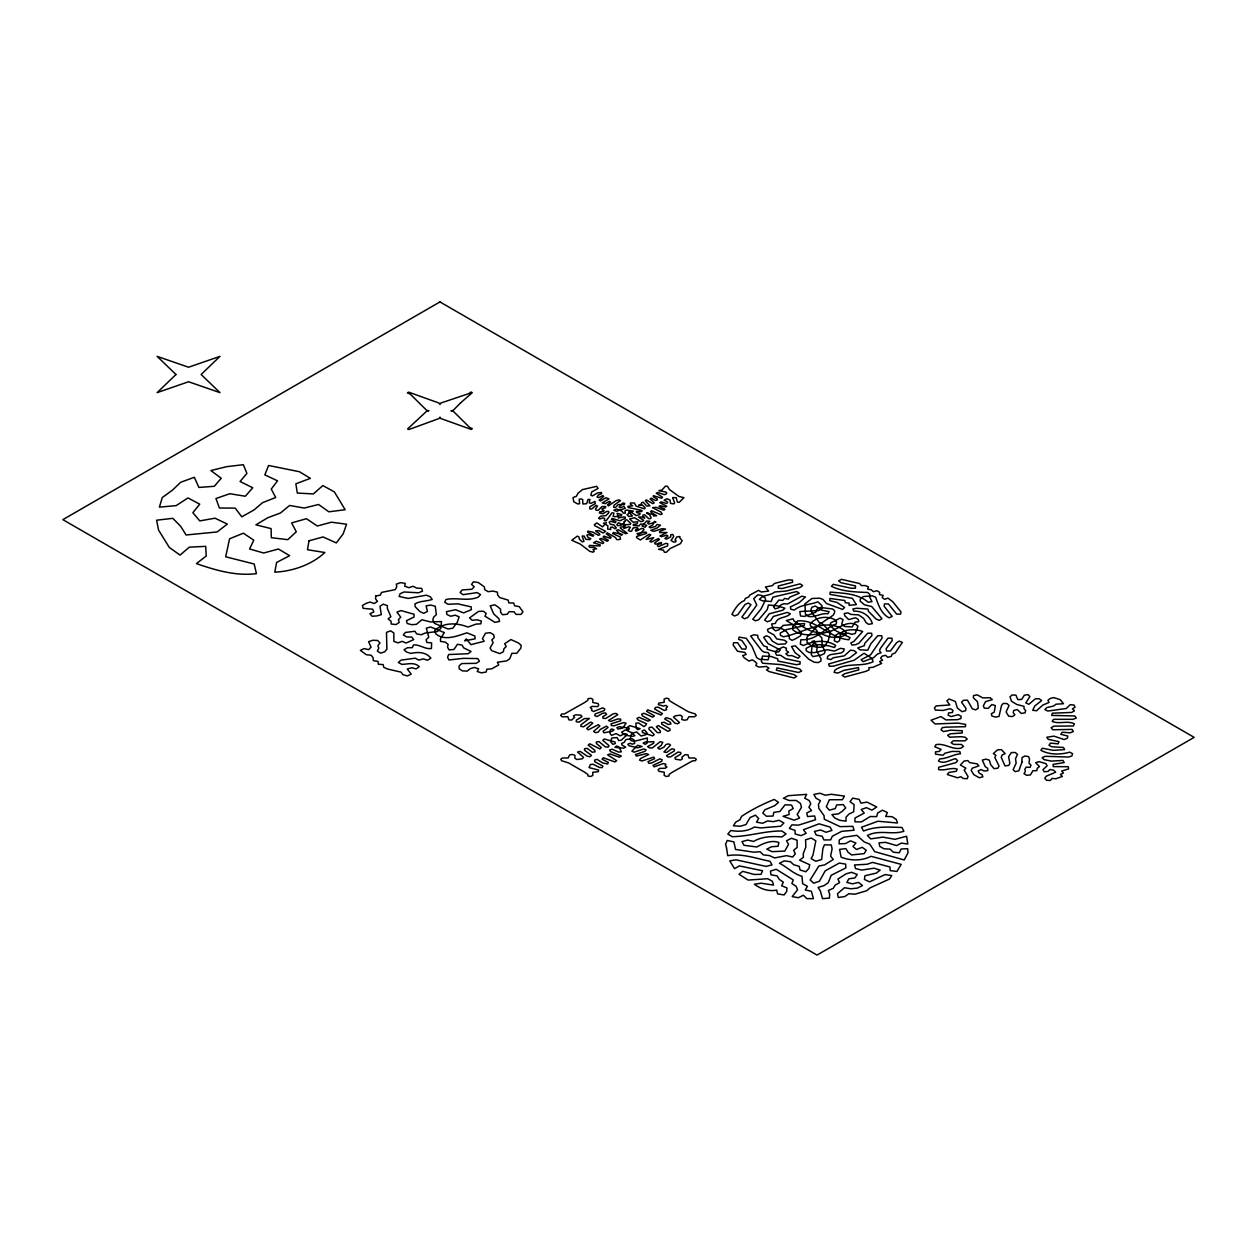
<?xml version="1.0" encoding="UTF-8"?>
<svg xmlns="http://www.w3.org/2000/svg" width="1257" height="1257" viewBox="0 0 1257 1257"><rect width="100%" height="100%" fill="white"/><g stroke="black" fill="none" stroke-linecap="round" stroke-linejoin="round"><path stroke-width="1.5" d="M792.79 626.74L792.79 629.757C801.872 637.346 816.076 634.722 826.996 632.24C836.832 630.495 845.411 620.267 855.797 624.368L857.95 626.269L855.231 633.434L851.696 634.361L848.365 633.182L838.026 633.748L834.805 635.885L834.334 640.834L837.429 642.233L839.66 640.442L840.336 634.926L842.3 631.8C848.506 629.097 856.347 629.223 862.679 631.47L853.833 641.463L850.816 642.893L851.979 645.061L855.813 644.637L858.845 643.207L867.691 633.214L871.588 633.245L871.997 635.492L864.69 643.427L864.345 645.674L857.745 647.968L859.961 649.838L867.723 650.215L870.881 643.725L877.826 635.696L881.738 635.743L882.115 637.99L870.598 654.818L861.124 659.705L863.072 661.653L873.536 657.678L877.653 653.939L881.047 652.807L879.507 650.733L880.34 648.533L887.961 638.163L891.873 638.195L892.297 640.426L886.154 648.722L886.499 650.969L890.412 651.016L896.587 642.72L899.226 641.07L902.369 642.406L895.22 652.886L892.109 654.253L891.213 656.453L887.599 657.285L885.698 655.306L882.084 656.154L880.576 658.228L882.634 660.145L879.586 661.559L881.66 663.476L872.814 667.341L868.948 667.671L869.027 669.934L865.932 671.317L844.767 677.067L842.159 675.386L844.751 673.705L858.83 669.855L858.437 667.608L843.887 670.358L837.838 673.092L834.145 672.354L834.931 670.138C846.432 662.03 861.344 667.436 873.002 661.763L872.531 659.516L869.938 657.018L864.015 653.294L854.179 660.208L833.202 666.21L829.306 666.21L828.583 663.995L849.543 657.961L856.551 652.587L854.336 650.717L850.533 650.168L844.327 655.824L833.218 657.772L830.877 659.579L827.263 658.731L827.562 656.484L830.029 654.724L841.232 652.964L843.651 651.189L844.201 648.942L840.43 648.329L834.522 651.047L827.043 649.743L814.253 652.634L809.005 652.462L806.271 650.765L806.114 648.486C814.85 642.641 825.393 644.574 834.491 647.544L835.638 645.391C825.943 639.247 813.31 640.787 803.349 645.517L800.3 644.118L800.898 639.719C816.751 640.536 822.722 629.286 836.188 624.006L836.596 621.775L834.145 619.277C826.179 615.71 816.123 617.093 810.184 623.786L810.529 626.017L816.83 630.338L816.971 633.119L821.827 637.849L822.172 645.909L825.095 651.362L824.372 653.593L821.324 655.038L812.839 656.594L811.284 654.536L811.896 647.182L814.567 640.834L812.101 641.4L815.809 643.584L817.286 646.255L816.751 651.173L820.994 658.778L820.978 661.041L818.134 662.58L814.269 662.235L808.785 659.218L795.288 645.831L791.533 646.444L795.131 652.792L800.033 656.295L798.101 658.228L792.02 655.635L788.123 655.635L785.845 653.797L788.579 652.194L786.128 650.435L786.426 648.188L783.174 646.946L776.7 650.262L775.459 653.059L776.669 655.196L780.581 655.274L785.641 658.684L800.128 661.795L800.033 664.042L796.294 664.702L778.004 661.056L777.69 658.809L771.279 656.515L762.528 656.044L761.271 661.103L762.606 663.225L781.838 664.654L799.766 669.054L801.636 671.034L798.666 672.495L776.936 667.907L776.323 670.138L794.141 674.648L796.687 676.36L794.031 678.01L769.158 671.568L766.503 669.918L769.001 668.174L766.377 666.493L758.851 667.058L755.866 665.613L756.777 663.413L754.876 661.449L752.22 659.799L749.062 661.135L744.034 657.694L742.667 655.573L746.124 654.52L744.835 652.399L737.498 651.267L733.145 644.998L733.601 642.751L737.513 642.751L741.881 649.036L745.794 649.052L746.281 646.805L741.897 640.536L738.535 639.373L739.147 637.142L746.281 638.305L752.142 646.679L756.73 657.647L759.401 659.312L768.153 659.784L769.425 654.724L768.121 652.587L764.272 652.194L761.679 650.498L750.665 636.058L753.886 634.785L757.688 635.288L757.845 637.55L763.769 645.909L767.21 646.978L767.116 649.24L773.652 651.267L778.507 651.99L780.267 649.979L768.106 643.615L763.675 637.362L766.424 635.743L769.488 637.142L772.552 641.306L778.036 644.354L785.468 643.867L786.803 641.761L784.085 640.143L776.842 638.996L773.825 634.832L768.137 631.768L767.446 629.553C774.642 624.635 789.6 628.689 789.365 638.682L792.051 640.332L795.194 638.996L800.505 635.806L801.479 633.041L795.272 626.143L786.316 620.534L793.104 618.805L794.047 621.005C801.966 625.907 809.445 632.475 819.533 632.554C827.263 637.44 837.602 639.452 845.882 634.596L845.945 631.815C827.027 615.474 803.6 633.229 783.41 636.796L780.44 635.335L780.22 633.088L786.631 629.584L804.103 625.75L804.621 623.519L783.205 625.389L778.931 629.804L775.49 630.857L773.244 629.019L771.594 623.975L775.38 623.409C777.282 616.417 786.254 618.381 790.339 613.825L787.306 612.395L773.369 616.464L770.541 620.644L767.147 621.759L764.649 620.031L769.253 613.84L782.938 610.164L784.871 608.199L777.077 605.764L768.404 605.026L767.32 609.488L758.835 619.607L755.551 620.832L752.739 619.277L760.956 609.064L765.623 599.825L764.932 597.609L761.585 595.457L757.83 594.812L753.697 598.646L756.808 605.073L747.711 617.517L744.49 618.79L741.897 617.108L750.995 604.696L748.324 603.061L745.181 604.413L737.718 614.736L734.481 615.993L731.92 614.296C734.952 608.954 738.425 602.889 744.364 600.579L745.401 598.395L748.528 597.044L750.02 594.97L758.568 590.366L761.271 592L768.624 591.073L765.387 586.988L772.474 585.589L774.265 583.578L777.753 582.572L788.548 579.886L792.444 580.058L792.538 582.305L778.272 586.013L778.319 588.26L782.2 588.496L800.018 583.861L802.642 585.526L800.363 587.365L786.112 591.057L774.721 591.984C770.337 595.912 763.109 594.325 759.401 599.416L762.496 600.799L771.17 601.522L772.882 597.169L796.749 591.528L799.263 593.225L789.93 597.075L788.296 599.133L784.572 598.426L782.734 600.406L778.884 600.045L773.479 606.738L775.176 608.812L778.743 607.807L780.613 605.12L783.708 603.737L787.589 603.988L801.777 596.211L805.438 596.996L799.216 602.622L790.386 606.958L790.716 609.205L794.345 610.038C801.07 604.397 809.979 604.978 817.82 601.82L821.984 605.638L821.952 608.467L818.558 610.603L799.829 611.515L800.536 615.977L804.386 616.417L815.793 612.253L816.704 609.472L820.365 607.461L832.558 608.969L834.758 610.855L834.365 613.102L833.155 615.254L818.857 624.745L806.915 637.22L807.151 642.437C811.661 647.041 818.841 648.502 824.843 646.208L828.269 640.536L830.531 632.161L822.942 624.32L819.171 622.356L811.566 612.065L811.001 609.252L812.069 607.147L815.416 606.047L821.654 610.164L829.101 611.625L827.923 613.746C821.104 612.788 815.243 617.627 808.55 616.464L805.423 614.139L804.983 603.816L812.022 598.458L819.8 598.222L823.021 599.495L826.477 603.486L842.614 609.441L844.578 607.492L836.942 602.402L829.809 600.72L829.934 598.458L844.83 600.516L845.332 602.747L849.166 603.077L849.056 605.34L856.378 604.617L852.387 598.348L829.997 594.388L830.17 592.126C842.85 593.131 858.075 593.493 868.226 602.229L871.965 601.584L869.734 597.279L869.828 594.404L867.707 592.487C855.64 591.968 842.426 591.717 831.427 586.312L833.25 584.316L851.492 588.307L855.404 588.182L855.514 585.935L840.964 582.682L838.623 580.875L841.483 579.336L859.599 583.547L861.344 585.573L865.256 585.558L868.446 586.862L867.597 589.062L871.29 589.816L873.395 591.717L876.915 590.743L879.664 592.33L879.476 594.577L883.137 595.378L882.21 597.562L884.677 599.322L887.976 598.112L892.706 601.694L900.986 611.892L900.578 614.139L896.681 614.139L888.385 603.926L884.488 603.941L884.095 606.188L892.171 616.433L889.092 617.831C880.984 613.62 878.454 604.837 875.626 597.138L872.327 595.897L863.543 596.494L860.417 598.772L860.071 601.035L864.407 604.774L871.651 606.518L881.943 618.68L879.287 620.345L876.082 619.041L868.446 611.295L867.817 609.064L856.598 608.231L852.922 609.001L853.833 611.185C861.941 610.572 870.127 615.804 872.358 623.661L868.634 624.336L866.089 622.624L863.606 618.35L858.594 614.893L850.832 614.406L847.956 612.882L844.217 613.542L844.814 615.773L848.711 619.575L855.546 617.768L858.217 619.402L858.798 621.602L854.98 622.199L852.246 626.929L844.641 626.505L841.719 624.085L843.038 619.607L840.053 618.145L830.563 622.969L830.453 625.86L835.779 630.778L850.046 637.598L848.821 639.734C829.887 638.493 816.657 618.947 797.614 620.942L792.79 626.74M618.318 516.91L618.318 518.041L623.283 516.973L625.216 517.114L625.357 518.23L619.984 520.775L612.018 518.403L611.452 519.487L615.961 521.592L615.459 522.676L610.509 521.278L609.189 522.111L610.289 524.279L613.872 524.892L616.323 527.956L614.94 528.773L612.536 527.139L610.588 527.249L610.745 529.464L607.634 529.071L607.901 525.772L603.423 523.258L606.455 522.739L602.59 526.84L596.792 522.912L594.404 524.625L594.812 525.725L605.685 531.334L602.999 532.968L598.882 530.595L595.582 530.894L599.243 533.518L599.872 534.586L598.395 535.325L592.974 532.151L587.773 531.192L587.726 532.324L593.728 535.183L593.1 536.236L588.339 534.524L586.815 535.231L588.025 537.368L590.821 538.719L589.659 539.614L585.793 539.3L584.159 536.063L582.195 536.032L583.955 541.453L582.148 541.877L579.288 539.002L578.911 536.755L577.262 536.158L571.778 540.274L580.467 544.202L589.737 551.32L593.163 552.216L594.215 551.273L593.005 549.388L596.651 548.79L594.09 547.345L590.193 547.408L589.014 546.512L589.47 545.412L599.998 545.994L600.249 544.878L593.524 542.741L596.274 541.248L602.7 543.59L603.8 542.663L599.636 539.002L601.349 538.452L607.194 541.28L608.404 540.4L603.077 537.1L603.91 536.079L610.321 538.373L611.138 537.336L606.283 533.848L607.241 532.874L615.443 537.525L616.763 539.599L618.711 539.646L620.471 539.143L620.204 536.975L612.678 533.549L613.353 532.497L622.498 534.429L621.272 535.341L616.464 530.313L618.208 529.794L625.373 533.612L627.243 533.282L620.345 528.113L620.518 526.997L624.792 526.793L625.389 525.725L618.413 522.755L616.81 524.813L617.831 525.772L621.461 524.939L624.446 523.053L623.613 522.032L625.2 521.388L624.996 520.272L626.724 519.738L630.715 523.273L630.417 524.389L625.248 524.782L623.771 525.945L623.928 528.459L628.641 526.809L630.401 527.312L628.311 530.423L629.663 531.24L631.611 531.098L633.182 527.877L637.063 527.626L638.116 528.568L635.366 530.171L636.026 531.224L641.62 528.459L643.521 528.726L643.961 529.826L639.782 533.864L638.163 534.508L637.032 533.565L644.464 532.198L646.412 532.292L646.538 533.408L636.545 536.472L636.576 537.603L640.3 539.976L649.036 534.319L650.796 534.791L646.114 539.457L653.719 537.666L649.806 541.453L651.409 542.097L658.432 538.546L659.422 539.52L654.567 543.024L655.227 544.077L659.658 543.982L661.481 543.574L661.402 542.443L658.448 543.244L657.427 545.664L658.401 546.654L665.927 543.338L667.766 543.731L667.624 545.915L658.574 549.356L663.507 550.11L664.387 552.279L666.351 552.279L670.122 548.539L680.446 543.653L682.142 540.651L679.628 537.603L679.99 536.503L676.785 536.896L675.009 539.991L676.093 540.919L675.543 542.003L673.595 542.066L671.049 540.416L673.768 536.425L672.746 534.461L670.814 534.649L670.704 536.896L666.477 539.127L664.843 538.499L667.954 536.016L666.666 535.168L661.481 536.723L659.988 536.001L666.964 532.497L659.752 532.575L659.611 531.444L665.597 529.087L662.125 528.663L653.813 531.381L650.812 530.36L657.175 527.94L660.491 525.206L657.112 524.468L655.494 526.479L650.435 527.846L649.115 527.013L652.886 524.782L654.41 521.372L655.965 522.079L648.675 524.043L647.559 523.116L649.775 521.278L646.711 521.011L641.981 526.007L645.077 527.264L646.695 525.316L642.673 524.2L640.756 523.965L638.917 525.96L633.355 525.473L633.371 524.342L637.189 523.902L637.786 521.765L633.119 522.189L629.6 518.921L634.644 517.743L640.803 521.608L642.673 521.278L643.71 520.319L638.493 517.036L644.244 516.973L644.762 518.057L642.94 517.664L642.908 515.087L644.81 514.836L648.581 518.67L650.529 518.622L651.142 517.554L648.502 513.06L646.617 512.762L647.324 513.814L654.127 514.192L656.673 515.779L653.451 515.983L652.902 513.469L650.576 511.74L651.487 510.735L660.475 514.522L662.25 514.05L660.883 511.96L652.493 507.702L655.855 507.309L663.9 510.185L664.969 509.242L658.998 506.508L660.129 505.597L665.409 507.027L666.791 506.241L659.784 502.643L661.261 501.889L666.414 503.507L667.64 502.627L667.074 501.543L664.136 500.317L666.838 498.746L670.028 500.019L670.531 503.366L673.831 503.916L674.648 502.894L672.589 497.568L676.266 497.709L677.397 502.14L679.346 502.234L683.965 497.646L678.906 496.452L669.352 489.429L667.451 486.27L665.534 486.098L661.952 489.994L658.951 490.639L665.927 492.084L666.76 493.105L665.99 494.158L664.246 494.661L657.741 492.461L656.217 493.168L662.565 497.238L661.481 498.181L653.436 495.667L653.263 496.782L657.427 499.06L657.065 500.176L655.164 500.412L651.252 498.133L650.089 499.029A68.774 39.705 0 0 1 653.279 501.873L654.221 502.863L652.854 503.68L646.224 499.862L645.281 500.852L649.885 505.801L646.789 506.084L643.097 502.203L641.494 502.847L640.63 505.314L638.682 505.251L642.264 504.905L645.202 507.812L644.527 508.865L636.152 506.147L634.345 503.004L630.574 502.957L630.307 504.088L632.617 505.801L627.856 506.398L628.201 507.514L642.06 510.421L641.746 511.536L636.372 511.363L636.608 512.479L640.096 513.469L639.75 514.584L636.231 515.559L630.684 511.992L628.704 511.992L632.397 516.03L628.673 516.486L627.039 514.569L633.324 511.08L626.017 510.043L624.98 511.002L625.326 513.139L623.378 513.155L621.964 511.19L616.904 509.022L613.793 510.263L616.574 511.285L625.216 508.268L623.802 506.32L620.738 507.718L619.072 507.121L622.891 502.957L624.682 503.397L624.446 504.513L618.193 504.638L615.349 507.577L613.51 507.184L614.202 505.031L620.471 500.71L619.167 499.877L615.82 500.789L608.545 505.864L607.445 504.937L610.729 502.124L609.362 501.323L605.245 503.648L602.26 502.926L608.985 498.84L605.858 497.741L600.532 500.946L599.149 500.145L603.706 496.531L602.889 495.509L598.678 497.615L597.012 497.034L598.442 494.959L601.632 493.655L601.443 492.524L597.845 492.791L592.393 495.934L590.869 495.227L591.733 491.896L598.143 488.439L596.635 486.349L582.494 489.602L578.079 493.168L576.287 496.342L573.019 497.568L573.758 501.747L577.733 503.963L579.634 503.711L579.163 499.328L581.001 498.919L582.651 499.516L582.902 504.01L586.658 503.696L588.056 499.453L590.004 499.469L589.172 502.737L590.759 503.397L595.032 501.449L595.268 503.648L589.8 506.791L589.816 508.959L591.78 508.975L596.022 505.33L597.468 506.084L595.409 509.226L596.258 510.248L598.206 510.311L602.009 506.54L605.701 506.602L605.528 507.734L602.087 508.771L602.197 509.886L603.988 510.358L603.486 511.458L599.652 511.835L599.353 512.95L602.889 513.736L606.754 511.41L608.687 511.52L608.875 512.652L606 515.574L600.736 516.171L598.615 518.073L599.683 519.015L603.014 517.884L604.758 518.387L604.256 520.602L606.188 520.775L612.033 512.777L613.903 513.092L613.165 516.36L615.019 516.706L621.162 515.669L621.759 514.6L617.108 513.296L618.318 516.91M1021.957 762.198L1018.83 770.871L1015.153 771.625L1013.142 769.693L1016.143 763.203L1015.53 758.725L1017.494 754.373L1015.279 752.519L1011.382 752.534L1008.617 756.635L1009.842 763.282L1008.774 765.45L1004.94 765.859L1001.185 757.201L1002.112 755.001L1005.176 753.619L1001.436 749.659L997.539 749.832L993.329 753.587L995.89 755.3L994.853 757.468L999.048 766.063L997.854 768.216L994.02 768.64L990.642 764.602L989.4 760.171L985.912 759.149L982.346 760.076L985.205 766.629L987.703 768.357L987.876 770.62L984.027 771.012L981.088 769.52L978.103 770.965L979.25 773.118L982.126 774.658L982.88 776.857L979.297 777.753L973.735 774.595L971.158 770.352L972.274 768.184L978.904 765.859L977.082 763.863L969.634 762.59L967.874 760.579L964.072 761.066L960.364 765.026L965.895 768.137L964.198 770.164L968.063 776.512L967.183 778.712L963.302 778.492L960.882 776.716L957.441 777.769L947.322 774.516L948.894 772.442L956.357 771.264L957.19 769.064C951.062 767.163 944.793 771.044 938.586 769.567L938.633 767.304L955.948 762.638L957.63 760.595L955.571 758.678C949.962 759.778 944.148 764.523 938.429 761.004L939.78 758.882C947.024 758.694 953.309 754.451 960.458 753.776L959.782 751.545L951.989 751.419L944.918 753.242L943.017 755.206L935.475 754.137L935.428 751.89L939.23 751.403L941.132 749.423L934.831 746.768L936.056 744.631C944.667 742.856 952.083 750.146 961.102 748.119L963.506 746.344L961.416 744.443L953.67 744.38L951.125 742.683L953.262 740.797L964.857 740.907L967.23 739.116L965.125 737.231L961.338 736.696L949.695 737.183L947.652 735.266L950.559 733.758L962.124 733.02L962.296 730.773L950.763 730.176L943.379 731.59L941.022 729.798L942.294 727.662L946.081 727.143L965.392 726.687L965.659 724.441L958.227 723.105L935.098 723.953L931.06 720.214L940.896 716.569L945.971 719.915L957.63 719.664L960.961 718.485L961.086 716.239L958.274 714.667L951.188 716.569L948.108 715.17L948.595 712.939L952.429 712.515L952.932 710.284L950.198 708.665L943.033 710.456L935.349 710.079L934.438 707.895L936.245 705.884L949.821 704.973L946.867 700.84L949.098 698.986L955.383 701.5L957.394 708.084L962.092 711.682L965.596 710.692L966.02 708.445L961.574 702.192L963.538 700.243L967.45 700.196L972.274 708.759L975.636 709.906L978.229 708.225L977.836 703.779L977.365 701.547L973.327 697.824L973.547 695.577L977.239 694.854L982.833 697.902L990.155 697.729L992.292 699.615L985.551 701.626L983.32 705.9L984.278 708.084L988.128 708.414L991.883 704.533L995.34 705.57L994.224 712.153L991.364 713.693L991.82 715.94L995.214 717.056L998.985 716.49L1001.546 705.491L1003.18 703.433L1007.077 703.574L1009.057 705.523L1006.071 711.965L1008.695 716.207L1012.561 716.569L1014.87 714.762L1013.205 712.719L1013.708 710.488L1017.259 709.545L1021.25 713.426L1025.021 712.829L1025.681 710.614L1023.999 708.571L1023.984 706.308L1016.834 704.501L1011.476 701.233L1010.047 696.881L1012.074 694.964L1015.955 695.184L1017.761 699.552L1021.658 699.458L1024.314 695.215L1028.085 694.618L1029.876 696.629L1025.791 702.914L1028.902 704.281L1035.391 698.782L1039.303 698.766L1041.597 700.589L1034.731 706.041L1032.72 710.299L1036.538 710.771L1042.839 705.083L1049.014 702.49L1047.961 700.322L1050.161 698.468L1053.79 697.604L1060.327 699.709L1063.469 703.716L1055.99 704.187L1053.696 706.01L1046.735 707.612L1044.866 709.592L1047.851 711.038L1066.329 708.492L1070.194 704.69L1074.059 705.036L1075.065 707.204L1072.457 708.885L1074.452 710.818L1071.734 712.436L1052.408 713.175L1051.653 715.39L1074.829 715.956L1076.306 718.046L1073.054 719.303L1053.57 719.334L1052.188 721.439C1059.18 724.488 1067.429 720.324 1074.358 723.796L1073.431 725.98L1053.979 726.153L1051.135 727.709L1052.753 729.751L1072.127 729.406L1073.321 731.558L1070.084 732.815L1062.354 732.218L1060.735 734.277L1067.79 736.052L1067.35 738.283L1064.082 739.525L1053.963 736.146L1046.767 737.246L1048.228 739.336L1058.991 741.661L1058.095 743.845L1050.412 743.123L1048.982 745.228L1051.81 746.784L1063.453 747.459L1064.6 749.612L1053.272 750.35L1042.367 748.214L1040.859 750.303C1049.469 754.907 1060.499 754.844 1069.707 752.157L1072.551 753.697L1071.954 755.928L1068.576 757.06L1045.353 756.29L1042.194 757.61L1043.986 759.605L1051.339 761.113L1062.951 760.422L1064.208 762.559L1053.115 764.366L1053.24 766.613L1068.309 766.707L1068.56 768.954L1061.662 771.012L1063.422 773.024L1060.437 774.485L1062.416 776.417L1055.864 778.759L1051.999 778.429L1050.396 780.471L1046.5 780.298L1044.787 778.272L1046.264 776.182L1055.691 772.191L1053.712 770.242L1050.035 769.473L1048.039 771.405L1044.19 771.782L1042.98 769.645L1047.097 765.827L1046.013 763.659L1039.115 761.648L1035.658 762.685L1039.413 766.566L1037.166 768.42L1036.805 770.651L1032.908 770.73L1030.426 774.941L1026.576 775.286L1023.968 773.605L1025.382 771.499L1024.864 769.268L1026.231 767.147L1030.127 767.351L1030.991 765.152L1029.012 763.203L1029.53 758.725L1028.477 756.557L1024.659 756.054L1021.988 757.688L1021.957 762.198M628.846 728.07L628.83 729.673L625.295 729.971L621.524 732.312L625.31 735.156L632.318 736.351L634.895 735.706L631.674 732.627L627.322 730.82L626.803 728.777L627.966 726.829L629.883 725.666L640.159 728.667L637.928 729.673L636.215 728.369L635.901 723.152L638.682 722.964L643.851 726.593L645.627 725.352L646.601 723.843L637.896 719.884L636.938 718.375L639.09 717.338L648.062 721.141L650.246 720.135L642.296 715.767L641.667 714.212L643.93 713.269L652.76 717.15L654.41 715.846L646.585 711.336L647.716 709.859L661.103 714.982L662.408 713.567L654.693 708.995L655.4 707.44L658.149 707.157L664.262 710.456L666.681 709.671L666.069 708.1L667.498 706.717L665.927 705.381L663.382 706.041L658.354 704.643L658.794 703.056L664.183 702.317L664.089 699.128L666.32 698.154L668.897 698.782L669.07 700.4L672.794 702.757L688.396 711.792L695.404 713.992L696.221 715.532L694.383 716.741L688.867 716.757L687.092 719.805L684.374 720.198L681.844 719.523L682.142 716.349L680.257 715.154L675.182 715.877L673.485 717.15L679.487 722.524L677.727 723.765L675.056 723.278L671.034 719.177L666.226 717.606L664.686 718.957L670.452 722.414L670.892 724.016L668.237 724.535L664.309 722.288L661.575 722.634L661.826 724.252L669.761 728.73L670.122 730.333L667.923 731.323L658.322 725.588L656.358 726.735L660.396 730.946L660.255 732.548L657.474 732.721L652.037 727.143L649.303 727.489L648.832 729.076L654.253 734.607L652.603 735.895L642.437 732.517L642.186 730.914L644.495 730.003L646.978 732.737L645.909 734.716L641.086 736.005L636.639 731.967L634.157 732.705L631.47 734.072L630.04 739.666L631.862 740.939L635.445 741.002L647.371 738L647.151 743.123L645.202 744.317L643.16 743.186L645.155 742.023L653.907 741.709L653.609 743.311L647.591 746.611L649.46 747.805L652.226 748.025L660.255 741.661L662.8 742.321L661.166 745.401L657.741 747.931L659.406 749.219L663.775 747.287L666.1 744.411L668.755 743.893L670.547 745.118L663.932 752L666.603 752.487L671.914 748.763L674.475 749.408L674.208 751.01L666.524 755.661L667.923 757.044L670.688 756.824L678.136 752.047L680.791 752.519L680.728 754.137L674.946 757.625L675.433 759.212L680.697 760.029L682.441 758.757L681.875 757.185L685.175 754.656L687.956 754.813L688.946 757.971L694.477 757.987L696.284 759.212L695.404 760.736L692.623 760.831L672.778 771.955L669.164 774.375L668.975 775.993L666.304 776.465L664.215 775.396L664.23 772.222L658.888 771.295L658.102 769.755L659.611 768.404L665.11 768.263L666.933 767.037L665.189 765.78L665.88 764.225L663.35 763.533L654.127 766.849L653.059 765.372L661.701 761.302L662.14 759.715L659.752 758.882L651.409 763.125L648.628 763.188L648.046 761.616L654.63 758.631L653.766 757.091L641.871 761.004L639.546 760.108L640.457 758.584L648.691 754.53L646.349 753.65L636.372 756.07L635.429 754.561L645.03 751.309L646.082 749.832L643.71 748.983L634.062 752.189L631.91 751.152L637.629 745.26L642.123 746.532L637.378 747.836L629.081 745.731L627.872 744.285L629.977 743.233L632.255 744.16L634.722 743.406L633.952 739.823L631.91 738.676L625.955 739.556L624.006 742.526L621.634 743.374L621.869 744.977L625.656 747.129L623.598 748.198L615.003 747.349L616.558 745.982L618.915 746.894L621.367 751.827L618.601 752.079L612.096 749.172L609.692 750.005L610.478 751.545L621.351 756.054L619.34 757.17L609.944 753.949L607.618 754.844L616.716 760.705L614.909 761.931L603.25 757.767L602.087 759.228L608.309 762.418L607.712 763.989L602.637 762.936L597.075 759.354L594.592 760.092L594.734 761.695L602.889 766.079L602.197 767.65L599.432 767.477L593.178 764.272L590.413 764.507L589.03 767.603L598.646 770.07L598.222 771.672L592.785 772.269L592.785 775.459L590.633 776.48L587.977 775.993L587.805 774.391L584.222 771.955L568.588 762.92L561.58 760.736L560.779 759.197L562.602 757.971L568.117 757.971L569.72 754.907L572.406 754.467L574.842 755.253L574.999 758.427L577.073 759.511L582.274 758.804L583.547 757.374L577.56 752.079L580.058 751.372L587.333 756.227L589.989 756.73L591.497 755.363L584.599 750.319L584.489 748.716L587.223 748.402L592.283 752.236L595.001 751.859L594.812 750.256L588.182 745.087L589.816 743.783L599.872 748.936L601.317 747.569L596.509 743.61L596.258 742.007L598.961 741.599L605.324 746.862L608.058 747.177L609.017 745.668L602.81 740.342L604.318 738.99L614.924 741.96L615.27 743.563L612.835 744.348L610.541 741.551L611.86 738L617.124 737.576L618.695 740.624L621.351 740.137L627.369 734.481L625.028 733.632L620.125 735.832L616.166 733.601L611.609 735.329L610.258 733.931L610.101 730.348L611.609 728.95L613.997 729.846L612.442 731.213L603.926 732.784L603.061 731.244L608.074 727.426L606.361 726.153L600.343 729.406L598.002 732.281L595.284 732.642L593.634 731.338L599.856 726.027L598.379 724.66L588.276 729.846L586.705 728.51L592.785 723.136L590.696 722.068L583.389 726.845L580.765 726.279L581.08 724.676L589.407 718.454L584.521 718.564L578.943 722.162L576.256 721.738L576.366 720.12L582.022 716.569L580.781 715.123L575.58 714.824L573.443 715.862L574.559 717.338L571.636 720.088L568.871 719.852L567.834 716.726L562.272 716.82L560.638 715.516L561.659 714.023L564.44 713.913L584.222 702.773L587.836 700.338L588.025 698.735L590.696 698.264L592.785 699.316L592.833 702.506L598.096 703.574L598.756 705.13L597.641 706.607L592.126 706.387L590.209 707.55L591.858 708.854L591.497 710.441L593.665 711.462L602.716 707.832L604.743 708.932L604.334 710.535L595.174 713.945L594.781 715.547L596.918 716.584L602.794 713.19L605.544 712.908L606.597 714.4L602.763 716.71L603.046 718.313L605.827 718.423L613.322 713.756L616.056 713.426L617.816 714.683L608.514 720.465L610.745 721.424L617.894 718.941L620.675 719.13L620.691 720.748L611.075 723.875L611.326 725.478L614.06 725.839L623.425 722.618L626.08 723.105L622.938 727.976L618.004 729.076L616.904 727.599L619.277 726.75L628.846 728.07M726.546 848.035L727.724 855.687C742.054 853.11 756.086 858.531 769.975 861.281L772.018 864.863L766.094 866.403L736.052 859.819L729.751 860.888L734.559 868.65L739.383 865.916L762.575 870.755L761.004 874.338L754.2 874.463L742.698 871.352L739.006 874.259L748.119 880.073L767.728 878.722L772.379 881.283L773.558 885.085L761.223 883.215L754.42 884.19C760.501 889.029 768.954 891.763 776.669 890.097L777.643 893.884L784.069 894.953L786.678 891.464L786.992 887.961L781.65 885.761L783.3 882.163L779.293 879.35L777.109 875.925L770.918 874.778L770.51 871.054L776.229 869.278L793.246 879.916L791.879 883.53L796.074 886.264L797.582 889.736L792.193 896.602L798.399 897.734L803.364 895.204L806.821 898.645L813.436 898.645L811.346 891.244L805.25 890.003L807.403 886.311L802.673 883.75L801.966 876.286C793.434 873.898 787.212 867.173 779.466 863.229L784.337 860.904L790.464 861.721L793.717 864.737L799.263 866.387L800.033 869.97L805.863 871.761L808.895 868.367L809.728 864.737L799.593 860.165L803.459 857.274L803.207 853.817L805.847 846.998L805.564 839.833L811.252 838.042L815.84 840.823L812.98 855.106L811.126 858.641L815.809 861.281L821.669 859.505L822.879 848.538L824.419 844.845L831.286 844.924L832.103 848.774L830.626 856.174L833.297 859.489L824.639 864.879L818.81 866.057L810.152 880.026L813.719 883.168L819.391 881.267L825.173 870.897L839.299 863.056L845.631 864.109L845.882 867.88L831.238 875.281L828.269 882.65L824.105 885.588L818.071 887.458L820.397 891.024L822.487 898.629L829.353 898.142L829.683 894.23L828.394 890.475L833.281 888.306L835.229 885.069L839.582 882.65L837.916 879.083L846.102 873.804L851.586 872.327L857.211 874.463L854.964 877.92L848.836 878.8L846.872 882.43L852.576 883.86L858.531 882.383L862.491 885.572L857.29 888.149L850.785 888.762L844.453 887.725L837.461 893.743L838.309 897.529L844.908 896.508L848.836 893.743L855.059 894.198L866.607 890.742L870.205 887.803L889.579 879.02L891.763 875.563L885.085 874.589L869.561 881.848L864.423 879.46L864.957 875.752L876.176 873.159L880.151 870.111L874.118 868.21L861.752 870.064L855.593 868.618L854.509 864.942L867.094 864.282L872.515 862.381L889.94 866.969L890.192 870.598L896.901 871.462L901.175 864.36L871.007 856.316C861.878 860.982 850.58 860.966 841.09 857.148L839.613 849.371L845.898 848.601L848.035 852.199L851.649 854.933L864.14 853.644L866.246 850.282L862.223 847.312L856.536 849.481L852.937 846.48L855.923 843.054L850.502 840.854L845.6 843.573L839.079 843.824L839.267 839.99L843.761 837.256L856.865 835.339L864.172 841.907L869.813 844.17L874.652 851.633L904.239 859.977L908.041 852.686L907.648 848.695L901.096 848.994L899.368 852.765L893.208 852.167L890.113 849.119L884.064 848.805L879.79 846.464L879.036 842.85L885.572 842.363L896.587 845.584L901.332 843.117L907.805 844.013L906.611 836.235L895 839.315L882.838 837.115L870.661 838.906L867.393 835.512C879.319 829.274 891.81 835.229 903.862 831.27L902.007 827.467C888.872 827.137 876.145 825.943 863.559 831.034L861.469 827.232L878.014 821.23L897.498 823.005L896.225 819.375L892.061 816.689L885.666 816.437L887.395 812.603L882.54 810.184L877.7 812.933L876.663 816.626L870.253 816.516L861.454 821.889L854.98 821.827L854.933 818.071L864.219 813.09L861.249 809.492L866.482 807.67L871.871 810.121L876.726 807.01L867.063 802.123L860.966 803.144L859.097 799.358L852.686 798.132L850.031 801.73L854.163 804.606L853.629 811.849L848.884 814.112L846.008 817.27L846.04 821.135L839.739 820.318L834.758 817.961L831.914 814.599L838.513 813.86L842.536 811.064L845.678 807.937L843.227 804.59L836.628 804.967L835.214 808.597L829.353 810.152L826.32 806.805L829.4 799.735L842.394 799.719L844.421 796.074L831.333 794.283L825.236 795.225L820.02 793.23L813.892 794.44L815.934 798.116L820.412 800.693L818.448 804.433L818.841 808.424L824.011 815.542L824.325 819.25L840.116 826.65L852.874 826.336L854.037 830.249L841.703 831.317L832.323 836.266L830.626 839.896L823.932 839.959L822.235 836.282L816.17 835.009L814.489 831.411L820.632 829.997L826.038 832.275L831.945 830.421L830.076 827.075L819.061 823.838L803.459 829.73L806.177 833.297L801.18 835.622L795.178 834.035L795.021 830.406L789.427 828.426L791.847 824.875L798.556 825.142L815.557 819.737L814.615 815.966L807.56 816.563L806.711 812.965L811.519 810.561L808.927 807.214L810.781 803.867L809.209 800.536L804.716 798.179L806.664 794.345L788.249 795.697L783.41 798.226L789.176 800.505L796.2 800.458L800.41 803.412L801.495 807.214L797.205 814.505L799.578 818.024L794.283 820.208L783.001 816.312L789.129 814.552L788.846 811.001L793.23 808.534L791.533 805.077L785.044 804.794L779.859 811.472L773.841 812.368L773.071 816.029L766.456 816.249L762.81 813.075L764.885 809.791L774.752 805.643L778.476 802.327L774.233 799.436C762.653 804.166 751.906 809.461 741.567 816.39L739.949 819.784L735.628 822.204L733.444 825.802L740.232 826.258L745.967 824.576L750.099 817.569L755.441 815.149L758.678 818.48L756.494 822.172L762.748 823.256L767.461 820.947L773.338 821.638L779.01 820.287L783.912 822.974L780.707 826.242L760.768 827.923L754.326 827.043C747.475 831.474 738.645 831.898 730.788 830.5L727.834 834.098L732.265 836.691C749.125 836.392 764.79 830.877 781.87 830.987L786.065 833.925L781.885 836.942C772.427 836.141 761.836 836.424 753.572 841.467L747.726 840.069L742.023 841.609L743.955 845.285L756.808 846.967C763.408 843.353 771.358 839.755 778.884 842.457L778.02 846.291L771.578 846.715L766.786 849.151L772.065 851.665L784.808 851.083L788.548 844.28L786.521 840.776L791.517 838.278L797.095 840.21L797.127 847.422L793.591 850.329L795.304 853.739L792.68 857.023L786.583 855.624L774.595 857.934L769.441 855.577L763.266 854.87L760.061 851.727L753.776 852.199L735.549 849.433L733.868 841.891L727.237 840.477L725.588 844.248L726.546 848.035M460.565 402.916L453.243 410.316L450.964 410.819L453.306 411.29L469.599 427.396L472.318 428.653L471.281 429.454L440.751 418.487L439.966 417.135L439.086 418.502L408.949 429.517L407.567 428.983L426.642 411.228L428.92 410.74L426.594 410.269L410.285 394.148L407.441 392.86L408.541 392.121L439.07 403.057L439.95 404.487L440.751 403.057L468.798 393.645L470.998 391.995L472.271 392.687L460.565 402.916M375.67 596.022L375.592 598.851L377.43 601.459L374.13 603.533L369.998 602.024L365.834 603.501L362.456 605.544L363.147 608.341L372.732 609.236L373.816 611.986L369.951 613.715L372.072 616.26L376.911 615.914L381.295 614.642L380.007 606.283L383.196 604.146L387.345 605.638L387.36 608.451L390.88 616.621L388.099 618.931L391.021 621.194L391.21 624.006L395.986 624.588L399.192 622.466L398.438 619.685L400.747 617.187L396.929 612.08L401.077 610.588L414.072 614.264L413.962 617.077L406.498 620.659L407.142 623.456L411.558 624.682L416.413 624.352L421.865 619.764L430.601 621.948L441.506 621.571L440.767 628.437L437.342 631.501L425.196 633.025L421.299 634.738L416.633 633.921L414.951 631.265L405.398 632.444L403.324 634.989L406.797 636.969L411.683 637.048L413.742 639.609L406.011 643.05L402.146 641.321L398.06 642.877L393.881 641.4L393.834 632.947L390.597 630.825L386.496 632.381L386.889 649.209L384.799 651.755L380.557 653.153L377.351 651.032L378.75 648.329L377.917 645.548L379.975 642.987L377.697 640.489L372.826 640.269L368.6 641.698L371.035 647.166L368.678 649.633L364.121 648.596L360.35 650.388L366.384 654.724L371.192 655.227L373.125 657.82L373.298 660.648L377.996 661.418L378.278 664.23L383.134 664.592L383.809 667.373L387.722 669.07L401.03 672.134L402.947 674.726L407.394 675.905L411.212 674.129L407.268 669.007L411.652 667.781L416.161 668.865L419.241 666.681C414.653 661.889 407.787 664.152 402.004 664.403L398.359 662.518L400.967 660.145L415.219 658.197L418.848 660.098L423.279 658.904L427.569 660.239L430.868 658.149C426.233 652.069 417.874 651.707 411.023 653.436L406.718 652.116L404 649.759L407.378 647.732L412.265 647.669L413.522 644.951C419.885 644.338 425.023 649.57 431.434 648.502L431.622 642.924L426.799 642.437L426.139 639.64L428.778 637.283L426.296 628.186L430.711 626.992L444.318 632.601L440.453 638.603L440.578 641.431L445.324 642.123L448.12 644.432L447.539 647.229L449.126 649.9L453.95 649.476L457.485 644.275L462.136 645.14L463.629 647.826L471.029 651.472L468.091 653.719L448.67 654.536L447.555 657.285L448.953 659.988L463.189 658.354L477.801 658.574L479.436 661.229L476.183 663.335L461.665 663.57L459.072 665.959L459.151 668.787L462.387 670.892L467.258 671.097L470.039 668.787L474.329 667.436L478.603 668.787L477.204 671.489L481.478 672.856L486.145 672.039L486.852 669.243L491.676 668.834L498.683 664.969L497.379 662.25L506.555 660.915L509.776 658.778L511.882 653.326L516.768 653.326L520.807 648.188L521.215 645.391L518.544 643.018L510.892 639.546L504.654 643.757L506.225 646.428L503.837 648.895L503.428 651.707L499.846 653.624L491.597 650.639L490.089 647.968L493.168 642.626L491.801 639.923L494.284 637.488L493.624 634.691L490.23 632.664L485.438 633.261L482.468 638.635L484.212 641.274L470.935 644.637L466.316 638.87L464.571 640.85L475.115 638.823L474.847 636.011L466.913 632.837C457.171 635.901 444.994 641.306 435.928 633.984L434.702 630.495C443.69 621.995 457.139 622.781 467.997 627.07L475.979 624.116L480.834 623.833L481.4 621.021L477.016 619.795L472.208 620.298L469.505 617.957L478.477 611.436L483.348 611.169L486.192 613.463L484.966 616.181L494.944 622.356L499.548 621.414L498.856 618.617L493.718 613.935L490.214 605.811L494.771 604.806L497.992 606.927L500.632 609.299L500.553 612.112L502.407 614.72L507.215 614.249L509.211 611.672L514.097 611.813L516.03 614.406L520.901 614.406L522.975 611.86L519.235 606.644L514.569 605.795L513.72 603.014L508.834 602.936L508.205 600.139L499.642 597.515L497.615 594.954L497.426 592.126L492.885 591.073L488.125 591.686L484.699 589.659L484.354 586.846L478.163 582.478L473.418 581.818L471.579 584.426L474.203 586.799L471.862 589.282L462.23 589.91L460.078 592.44L463.016 594.687L477.126 592.597L480.535 594.624L478.257 597.122C467.808 601.616 456.417 597.154 445.921 599.526L444.742 602.26L448.152 604.271L457.674 603.831L471.155 606.864L471.359 609.676L463.613 612.897L455.537 609.739L446.471 611.656L446.895 614.469L450.682 616.244L455.207 615.176L459.151 616.857L457.234 622.388L452.74 628.249L448.026 628.971L434.341 623.315L432.832 619.811L433.696 617.03L436.352 614.657L435.252 606.267L430.821 605.073L426.123 605.858L427.411 611.436L423.813 613.337L419.964 611.609L415.14 606.707L414.967 603.894C420.435 600.705 426.532 601.475 432.219 599.416L430.334 596.808L426.359 595.174L408.085 598.426L399.082 596.447L400.15 593.697L404.047 591.984L418.534 592.785L422.509 591.151L421.661 588.37L416.79 588.135L413.082 586.296L408.824 587.679L404.691 586.186L405.21 583.374L400.496 582.651L396.364 584.159L396.725 586.972L395.169 589.659L381.547 592.408L380.305 595.127L375.67 596.022M308.986 540.824L307.462 549.718L324.84 552.514C311.673 564.77 292.677 571.291 274.796 572.171L276.603 562.492L289.629 555.673L278.41 549.01L263.671 553.017L249.577 548.979L253.773 540.211L243.371 533.188L229.575 538.813L225.679 556.788L254.181 564L256.412 573.632C236.08 576.272 215.528 570.238 196.422 563.607L206.227 556.003L205.692 546.355L189.367 547.141L180.034 555.107L169.271 547.392L158.571 530.077L156.591 520.209L172.822 518.324L180.725 526.369L186.083 534.979L217.147 531.947L227.344 524.059L214.963 518.198L199.784 520.901L192.855 512.683L199.737 504.167L187.969 497.929L176.121 505.628L159.388 507.137L162.294 497.521L172.429 490.183L180.584 482.327L194.332 477.283L198.889 487.449L214.334 486.286L221.216 478.241L210.909 470.558L226.559 466.677L243.355 464.697L246.906 473.418L240.071 481.494L252.751 487.779L245.319 496.248L229.795 493.718L215.937 498.542L219.425 508.032L235.216 508.111L241.784 516.831L253.993 509.965L262.556 502.674L275.66 497.505L271.276 489.067L277.53 480.818L264.834 474.879L268.558 465.483L299.417 471.721L310.4 478.351L295.866 483.788L297.296 493.074L313.386 493.922L322.876 485.548L334.362 491.896L345.156 509.713L328.863 511.803L318.571 504.481L304.225 508.048L289.597 505.471L280.5 512.982L267.71 517.774L255.909 524.845L271.088 528.6L271.339 537.697L287.79 539.662L296.291 531.805L291.624 522.896L306.409 518.701L317.33 526.007L331.408 522.189L346.555 524.216L343.145 533.911L336.326 542.93L323.08 536.943L308.986 540.824M175.98 374.492L157.125 392.64L188.55 381.751L219.975 392.64L201.12 374.492L219.975 356.36L188.55 367.233L157.125 356.36L175.98 374.492M439.95 301.931L62.85 519.644L817.05 955.069L1194.15 737.356L439.95 301.931"/></g></svg>
